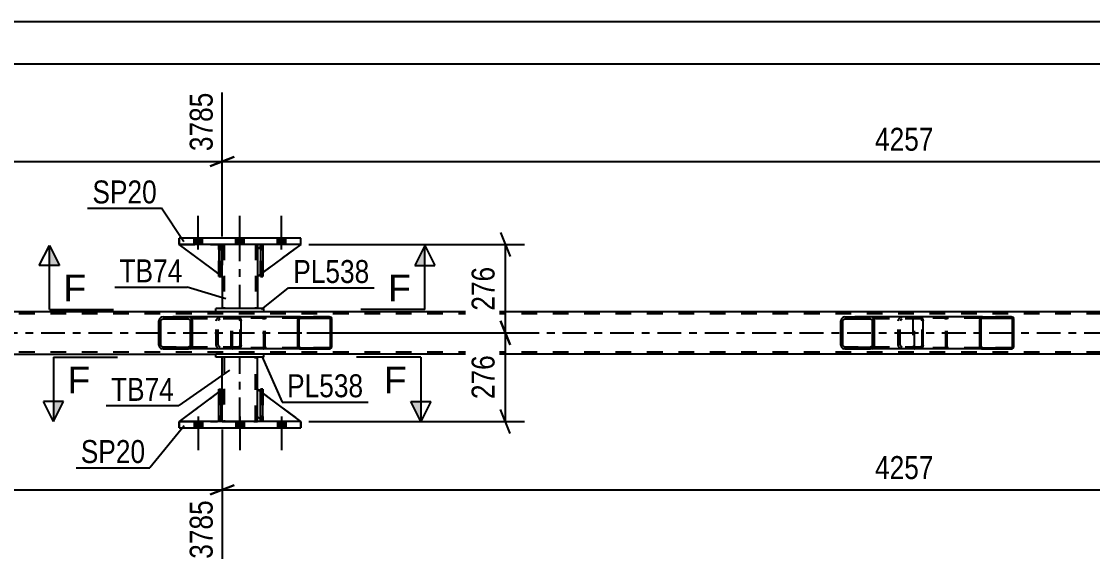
# Model space of a CAD drawing. Header units: millimetres. Extents: x 0 to 841, y 0 to 594.
# Drawn here: x 132.6 to 266.3, y 223.3 to 291 of the extents above; entities that cross this region are included whole.
import ezdxf

# ---------------------------------------------------------------- set-up
doc = ezdxf.new("R2010")
doc.units = ezdxf.units.MM
doc.linetypes.add('DXK_LINE_DOT2', pattern=[3.9198, 1.9599, -1.9599])
doc.linetypes.add('DXK_LINE_DOT3', pattern=[5.9187, 2.979, -0.9799, 0.9799, -0.9799])
doc.styles.add('Arial', font='ARIAL.TTF', dxfattribs={"height": 0.2})
doc.styles.add('Arial Narrow', font='ARIALN.TTF', dxfattribs={"height": 0.2})

# ---------------------------------------------------------------- blocks, each defined once
blk = doc.blocks.new('Part-318884811-5746 - 5555')
at = {"linetype": 'Continuous'}
h = blk.add_hatch(dxfattribs=at)
h.set_pattern_fill('', scale=0.7, style=0, pattern_type=0)
h.set_pattern_definition([(45, (256.452, 253.9117), (-1.57154, 1.57154), [])])
h.paths.add_polyline_path([(256.48, 253.79), (256.45, 253.91), (256.38, 254.02), (256.27, 254.08), (256.14, 254.11), (252.56, 254.11), (252.43, 254.08), (252.32, 254.02), (252.25, 253.91), (252.22, 253.79), (252.22, 250.43), (252.25, 250.31), (252.32, 250.2), (252.43, 250.13), (252.56, 250.11), (256.14, 250.11), (256.27, 250.13), (256.38, 250.2), (256.45, 250.31), (256.48, 250.43)])
h.paths.add_polyline_path([(256.29, 250.37), (256.26, 250.32), (256.2, 250.28), (256.14, 250.27), (252.56, 250.27), (252.5, 250.28), (252.44, 250.32), (252.4, 250.37), (252.39, 250.43), (252.39, 253.79), (252.4, 253.85), (252.44, 253.9), (252.5, 253.94), (252.56, 253.95), (256.14, 253.95), (256.2, 253.94), (256.26, 253.9), (256.29, 253.85), (256.31, 253.79), (256.31, 250.43)])
at = {"color": 7, "linetype": 'DXK_LINE_DOT2'}
for p, q in [((244.08, 254.08), (244.21, 254.11)), ((244.86, 254.11), (244.21, 254.11)), ((247.79, 254.11), (247.92, 254.08)), ((256.14, 254.11), (252.56, 254.11)), ((243.87, 253.79), (243.88, 253.81)), ((243.87, 253.79), (243.87, 250.43)), ((243.88, 253.81), (243.9, 253.91)), ((244.06, 253.85), (244.04, 253.79)), ((244.04, 250.43), (244.04, 253.79)), ((244.09, 253.9), (244.06, 253.85)), ((244.15, 253.94), (244.09, 253.9)), ((244.21, 253.95), (244.15, 253.94)), ((256.14, 253.95), (244.21, 253.95)), ((247.85, 253.94), (247.79, 253.95)), ((247.91, 253.9), (247.85, 253.94)), ((247.95, 253.85), (247.91, 253.9)), ((247.96, 253.79), (247.95, 253.85)), ((247.96, 250.43), (247.96, 253.79)), ((248.1, 253.91), (248.13, 253.79)), ((248.13, 250.43), (248.13, 253.79)), ((243.88, 250.41), (243.87, 250.43)), ((243.9, 250.31), (243.88, 250.41)), ((244.04, 250.43), (244.06, 250.37)), ((244.06, 250.37), (244.09, 250.32)), ((244.21, 250.11), (244.08, 250.13)), ((244.09, 250.32), (244.15, 250.28)), ((244.15, 250.28), (244.21, 250.27)), ((256.14, 250.27), (244.21, 250.27)), ((244.86, 250.11), (244.21, 250.11)), ((247.79, 250.27), (247.85, 250.28)), ((247.92, 250.13), (247.79, 250.11)), ((247.85, 250.28), (247.91, 250.32)), ((247.91, 250.32), (247.95, 250.37)), ((247.95, 250.37), (247.96, 250.43)), ((248.13, 250.43), (248.1, 250.31)), ((256.14, 250.11), (252.56, 250.11))]:
    blk.add_line(p, q, dxfattribs=at)
at = {"color": 2, "linetype": 'Continuous'}
for p, q in [((252.56, 254.11), (244.86, 254.11)), ((252.56, 254.11), (252.43, 254.08)), ((252.56, 254.11), (256.14, 254.11)), ((256.27, 254.08), (256.14, 254.11)), ((252.25, 253.91), (252.22, 253.79)), ((252.22, 250.43), (252.22, 253.79)), ((252.39, 253.79), (252.4, 253.85)), ((252.39, 250.43), (252.39, 253.79)), ((252.4, 253.85), (252.44, 253.9)), ((252.44, 253.9), (252.5, 253.94)), ((252.5, 253.94), (252.56, 253.95)), ((252.56, 253.95), (256.14, 253.95)), ((256.14, 253.95), (256.2, 253.94)), ((256.2, 253.94), (256.26, 253.9)), ((256.26, 253.9), (256.29, 253.85)), ((256.29, 253.85), (256.31, 253.79)), ((256.31, 250.43), (256.31, 253.79)), ((256.48, 253.79), (256.45, 253.91)), ((256.48, 250.43), (256.48, 253.79)), ((252.56, 250.11), (244.86, 250.11)), ((252.22, 250.43), (252.25, 250.31)), ((252.4, 250.37), (252.39, 250.43)), ((252.44, 250.32), (252.4, 250.37)), ((252.43, 250.13), (252.56, 250.11)), ((252.5, 250.28), (252.44, 250.32)), ((252.56, 250.27), (252.5, 250.28)), ((252.56, 250.27), (256.14, 250.27)), ((252.56, 250.11), (256.14, 250.11)), ((256.2, 250.28), (256.14, 250.27)), ((256.14, 250.11), (256.27, 250.13)), ((256.26, 250.32), (256.2, 250.28)), ((256.29, 250.37), (256.26, 250.32)), ((256.31, 250.43), (256.29, 250.37)), ((256.45, 250.31), (256.48, 250.43))]:
    blk.add_line(p, q, dxfattribs=at)
at = {"color": 7, "linetype": 'DXK_LINE_DOT2'}
for centre, start, end in [((244.2, 253.78), 110.7583, 155.6801), ((247.8, 253.78), 24.3199, 69.2417), ((244.2, 250.44), 204.3199, 249.2417), ((247.8, 250.44), 290.7583, 335.6801)]:
    blk.add_arc(centre, 0.331, start, end, dxfattribs=at)
at = {"color": 2, "linetype": 'Continuous'}
for centre, start, end in [((252.55, 253.78), 110.7583, 155.68), ((256.15, 253.78), 24.32, 69.2417), ((252.55, 250.44), 204.32, 249.2417), ((256.15, 250.44), 290.7583, 335.68)]:
    blk.add_arc(centre, 0.331, start, end, dxfattribs=at)
blk = doc.blocks.new('Bolt-318884811-5615 - 5555')
at = {"linetype": 'Continuous'}
for points in [[(155.17, 241.07), (154.13, 241.07), (154.13, 240.27), (155.17, 240.27)], [(155.17, 241.07), (154.13, 241.07), (154.13, 240.27), (155.17, 240.27)], [(155.17, 241.07), (154.13, 241.07), (154.13, 240.27), (155.17, 240.27)], [(160.37, 241.07), (159.33, 241.07), (159.33, 240.27), (160.37, 240.27)], [(160.37, 241.07), (159.33, 241.07), (159.33, 240.27), (160.37, 240.27)], [(165.57, 241.07), (164.53, 241.07), (164.53, 240.27), (165.57, 240.27)], [(165.57, 241.07), (164.53, 241.07), (164.53, 240.27), (165.57, 240.27)], [(165.57, 241.07), (164.53, 241.07), (164.53, 240.27), (165.57, 240.27)]]:
    blk.add_hatch(color=1, dxfattribs=at).paths.add_polyline_path(points)
at = {"color": 1, "linetype": 'Continuous'}
for p, q in [((154.13, 241.07), (154.13, 240.27)), ((154.13, 241.07), (154.13, 240.27)), ((154.13, 241.07), (154.13, 240.27)), ((154.65, 241.67), (154.65, 237.47)), ((154.65, 241.67), (154.65, 237.47)), ((154.65, 241.67), (154.65, 237.47)), ((155.17, 241.07), (155.17, 240.27)), ((155.17, 241.07), (155.17, 240.27)), ((155.17, 241.07), (155.17, 240.27)), ((159.33, 241.07), (159.33, 240.27)), ((159.33, 241.07), (159.33, 240.27)), ((159.85, 241.67), (159.85, 237.47)), ((159.85, 241.67), (159.85, 237.47)), ((160.37, 241.07), (160.37, 240.27)), ((160.37, 241.07), (160.37, 240.27)), ((164.53, 241.07), (164.53, 240.27)), ((164.53, 241.07), (164.53, 240.27)), ((164.53, 241.07), (164.53, 240.27)), ((165.05, 241.67), (165.05, 237.47)), ((165.05, 241.67), (165.05, 237.47)), ((165.05, 241.67), (165.05, 237.47)), ((165.57, 241.07), (165.57, 240.27)), ((165.57, 241.07), (165.57, 240.27)), ((165.57, 241.07), (165.57, 240.27))]:
    blk.add_line(p, q, dxfattribs=at)
blk = doc.blocks.new('Bolt-318884811-5616 - 5555')
at = {"linetype": 'Continuous'}
for points in [[(154.13, 263.15), (155.17, 263.15), (155.17, 263.95), (154.13, 263.95)], [(154.13, 263.15), (155.17, 263.15), (155.17, 263.95), (154.13, 263.95)], [(154.13, 263.15), (155.17, 263.15), (155.17, 263.95), (154.13, 263.95)], [(159.33, 263.15), (160.37, 263.15), (160.37, 263.95), (159.33, 263.95)], [(159.33, 263.15), (160.37, 263.15), (160.37, 263.95), (159.33, 263.95)], [(164.53, 263.15), (165.57, 263.15), (165.57, 263.95), (164.53, 263.95)], [(164.53, 263.15), (165.57, 263.15), (165.57, 263.95), (164.53, 263.95)], [(164.53, 263.15), (165.57, 263.15), (165.57, 263.95), (164.53, 263.95)]]:
    blk.add_hatch(color=1, dxfattribs=at).paths.add_polyline_path(points)
at = {"color": 1, "linetype": 'Continuous'}
for p, q in [((154.65, 262.55), (154.65, 266.75)), ((154.65, 262.55), (154.65, 266.75)), ((154.65, 262.55), (154.65, 266.75)), ((159.85, 262.55), (159.85, 266.75)), ((159.85, 262.55), (159.85, 266.75)), ((165.05, 262.55), (165.05, 266.75)), ((165.05, 262.55), (165.05, 266.75)), ((165.05, 262.55), (165.05, 266.75)), ((154.13, 263.15), (154.13, 263.95)), ((154.13, 263.15), (154.13, 263.95)), ((154.13, 263.15), (154.13, 263.95)), ((155.17, 263.15), (155.17, 263.95)), ((155.17, 263.15), (155.17, 263.95)), ((155.17, 263.15), (155.17, 263.95)), ((159.33, 263.15), (159.33, 263.95)), ((159.33, 263.15), (159.33, 263.95)), ((160.37, 263.15), (160.37, 263.95)), ((160.37, 263.15), (160.37, 263.95)), ((164.53, 263.15), (164.53, 263.95)), ((164.53, 263.15), (164.53, 263.95)), ((164.53, 263.15), (164.53, 263.95)), ((165.57, 263.15), (165.57, 263.95)), ((165.57, 263.15), (165.57, 263.95)), ((165.57, 263.15), (165.57, 263.95))]:
    blk.add_line(p, q, dxfattribs=at)
blk = doc.blocks.new('Part-318884811-5747 - 5555')
at = {"linetype": 'Continuous'}
h = blk.add_hatch(dxfattribs=at)
h.set_pattern_fill('', scale=0.7, style=0, pattern_type=0)
h.set_pattern_definition([(45, (239.0281, 253.8129), (-1.57154, 1.57154), [])])
h.paths.add_polyline_path([(239.07, 253.63), (239.03, 253.81), (238.92, 253.97), (238.76, 254.07), (238.56, 254.11), (235.38, 254.11), (235.19, 254.07), (235.02, 253.97), (234.91, 253.81), (234.88, 253.63), (234.88, 250.59), (234.91, 250.41), (235.02, 250.25), (235.19, 250.15), (235.38, 250.11), (238.56, 250.11), (238.76, 250.15), (238.92, 250.25), (239.03, 250.41), (239.07, 250.59)])
h.paths.add_polyline_path([(238.8, 250.5), (238.74, 250.42), (238.66, 250.37), (238.56, 250.35), (235.38, 250.35), (235.28, 250.37), (235.2, 250.42), (235.15, 250.5), (235.13, 250.59), (235.13, 253.63), (235.15, 253.72), (235.2, 253.8), (235.28, 253.85), (235.38, 253.87), (238.56, 253.87), (238.66, 253.85), (238.74, 253.8), (238.8, 253.72), (238.82, 253.63), (238.82, 250.59)])
at = {"color": 2, "linetype": 'Continuous'}
for p, q in [((235.38, 254.11), (235.19, 254.07)), ((235.38, 254.11), (238.56, 254.11)), ((244.86, 254.11), (238.56, 254.11)), ((238.76, 254.07), (238.56, 254.11)), ((244.86, 254.11), (244.97, 254.07)), ((244.97, 254.07), (245.06, 253.97)), ((234.91, 253.81), (234.88, 253.63)), ((234.88, 250.59), (234.88, 253.63)), ((235.13, 253.63), (235.15, 253.72)), ((235.13, 250.59), (235.13, 253.63)), ((235.15, 253.72), (235.2, 253.8)), ((235.2, 253.8), (235.28, 253.85)), ((235.28, 253.85), (235.38, 253.87)), ((235.38, 253.87), (238.56, 253.87)), ((238.56, 253.87), (238.66, 253.85)), ((238.66, 253.85), (238.74, 253.8)), ((238.74, 253.8), (238.8, 253.72)), ((238.8, 253.72), (238.82, 253.63)), ((238.82, 250.59), (238.82, 253.63)), ((239.07, 253.63), (239.03, 253.81)), ((239.07, 250.59), (239.07, 253.63)), ((245.06, 253.97), (245.11, 253.81)), ((245.11, 253.81), (245.13, 253.63)), ((245.13, 250.59), (245.13, 253.63)), ((234.88, 250.59), (234.91, 250.41)), ((235.15, 250.5), (235.13, 250.59)), ((235.2, 250.42), (235.15, 250.5)), ((235.19, 250.15), (235.38, 250.11)), ((235.28, 250.37), (235.2, 250.42)), ((235.38, 250.35), (235.28, 250.37)), ((235.38, 250.35), (238.56, 250.35)), ((235.38, 250.11), (238.56, 250.11)), ((238.66, 250.37), (238.56, 250.35)), ((238.56, 250.11), (238.76, 250.15)), ((244.86, 250.11), (238.56, 250.11)), ((238.74, 250.42), (238.66, 250.37)), ((238.8, 250.5), (238.74, 250.42)), ((238.82, 250.59), (238.8, 250.5)), ((239.03, 250.41), (239.07, 250.59)), ((244.97, 250.15), (244.86, 250.11)), ((245.06, 250.25), (244.97, 250.15)), ((245.11, 250.41), (245.06, 250.25)), ((245.13, 250.59), (245.11, 250.41))]:
    blk.add_line(p, q, dxfattribs=at)
at = {"color": 7, "linetype": 'DXK_LINE_DOT2'}
for p, q in [((238.56, 254.11), (235.38, 254.11)), ((242.34, 254.07), (242.53, 254.11)), ((243.87, 253.87), (243.87, 254.11)), ((244.86, 253.87), (235.38, 253.87)), ((242.03, 253.63), (242.06, 253.81)), ((242.03, 250.59), (242.03, 253.63)), ((242.3, 253.72), (242.28, 253.63)), ((242.28, 250.59), (242.28, 253.63)), ((242.35, 253.8), (242.3, 253.72)), ((242.35, 253.8), (242.37, 253.81)), ((242.37, 253.81), (242.43, 253.85)), ((242.43, 253.85), (242.53, 253.87)), ((244.92, 253.85), (244.86, 253.87)), ((244.96, 253.8), (244.92, 253.85)), ((244.99, 253.72), (244.96, 253.8)), ((245, 253.63), (244.99, 253.72)), ((245, 250.59), (245, 253.63)), ((244.86, 250.35), (235.38, 250.35)), ((238.56, 250.11), (235.38, 250.11)), ((242.06, 250.41), (242.03, 250.59)), ((242.28, 250.59), (242.3, 250.5)), ((242.3, 250.5), (242.35, 250.42)), ((242.53, 250.11), (242.34, 250.15)), ((242.35, 250.42), (242.43, 250.37)), ((242.43, 250.37), (242.53, 250.35)), ((243.87, 250.11), (243.87, 250.35)), ((244.86, 250.35), (244.92, 250.37)), ((244.92, 250.37), (244.96, 250.42)), ((244.96, 250.42), (244.99, 250.5)), ((244.99, 250.5), (245, 250.59))]:
    blk.add_line(p, q, dxfattribs=at)
at = {"color": 2, "linetype": 'Continuous'}
for centre, start, end in [((235.36, 253.61), 111.1941, 156.1506), ((238.58, 253.61), 23.8494, 68.8059), ((235.36, 250.6), 203.8494, 248.8059), ((238.58, 250.6), 291.1941, 336.1506)]:
    blk.add_arc(centre, 0.492, start, end, dxfattribs=at)
at = {"color": 7, "linetype": 'DXK_LINE_DOT2'}
for centre, start, end in [((242.51, 253.61), 111.1941, 156.1506), ((242.51, 250.6), 203.8494, 248.8059)]:
    blk.add_arc(centre, 0.492, start, end, dxfattribs=at)
blk = doc.blocks.new('Part-318884811-5741 - 5555')
at = {"color": 2, "linetype": 'Continuous'}
for p, q in [((162.73, 263.15), (162.41, 263.15)), ((162.41, 263.15), (162.41, 259.15)), ((162.73, 263.15), (162.73, 263.15)), ((162.73, 263.15), (162.73, 259.15)), ((162.73, 259.15), (162.41, 259.15))]:
    blk.add_line(p, q, dxfattribs=at)
at = {"color": 7, "linetype": 'DXK_LINE_DOT2'}
for p, q in [((162.41, 262.55), (162.41, 263.15)), ((162.73, 262.55), (162.41, 262.55)), ((162.41, 262.55), (162.41, 259.15)), ((162.73, 262.55), (162.73, 263.15)), ((162.73, 263.15), (162.73, 263.15)), ((162.73, 259.15), (162.73, 262.55))]:
    blk.add_line(p, q, dxfattribs=at)
blk = doc.blocks.new('Part-318884811-5742 - 5555')
at = {"color": 7, "linetype": 'DXK_LINE_DOT2'}
for p, q in [((157.65, 259.15), (152.25, 263.15)), ((152.25, 263.15), (157.05, 263.15)), ((157.05, 263.15), (157.65, 262.55)), ((157.65, 262.55), (157.05, 263.15)), ((157.65, 262.55), (157.65, 259.15)), ((157.65, 262.55), (157.65, 262.55)), ((157.65, 262.55), (157.65, 259.15))]:
    blk.add_line(p, q, dxfattribs=at)
blk = doc.blocks.new('Part-318884811-5743 - 5555')
at = {"color": 2, "linetype": 'Continuous'}
for p, q in [((157.21, 259.48), (152.25, 263.15)), ((157.21, 263), (157.05, 263.15)), ((157.65, 262.55), (157.53, 262.68)), ((157.65, 262.55), (157.65, 262.55)), ((157.65, 259.15), (157.65, 262.55)), ((157.53, 259.24), (157.65, 259.15)), ((157.65, 259.15), (157.65, 259.15))]:
    blk.add_line(p, q, dxfattribs=at)
at = {"color": 7, "linetype": 'DXK_LINE_DOT2'}
for p, q in [((157.05, 263.15), (152.25, 263.15)), ((157.05, 263.15), (157.65, 262.55)), ((157.53, 262.68), (157.21, 263)), ((157.65, 262.55), (157.65, 259.15)), ((157.53, 259.24), (157.21, 259.48))]:
    blk.add_line(p, q, dxfattribs=at)
blk = doc.blocks.new('Part-318884811-5744 - 5555')
at = {"color": 7, "linetype": 'DXK_LINE_DOT2'}
for p, q in [((162.65, 263.15), (162.05, 262.55)), ((162.05, 259.15), (167.45, 263.15)), ((162.05, 262.55), (162.05, 259.15)), ((167.45, 263.15), (162.65, 263.15))]:
    blk.add_line(p, q, dxfattribs=at)
blk = doc.blocks.new('Part-318884811-5748 - 5555')
at = {"linetype": 'Continuous'}
h = blk.add_hatch(dxfattribs=at)
h.set_pattern_fill('', scale=0.7, style=0, pattern_type=0)
h.set_pattern_definition([(45, (171.3177, 253.9117), (-1.57154, 1.57154), [])])
h.paths.add_polyline_path([(171.34, 253.79), (171.32, 253.91), (171.24, 254.02), (171.13, 254.08), (171, 254.11), (167.43, 254.11), (167.3, 254.08), (167.19, 254.02), (167.11, 253.91), (167.09, 253.79), (167.09, 250.43), (167.11, 250.31), (167.19, 250.2), (167.3, 250.13), (167.43, 250.11), (171, 250.11), (171.13, 250.13), (171.24, 250.2), (171.32, 250.31), (171.34, 250.43)])
h.paths.add_polyline_path([(171.16, 250.37), (171.12, 250.32), (171.07, 250.28), (171, 250.27), (167.43, 250.27), (167.36, 250.28), (167.31, 250.32), (167.27, 250.37), (167.26, 250.43), (167.26, 253.79), (167.27, 253.85), (167.31, 253.9), (167.36, 253.94), (167.43, 253.95), (171, 253.95), (171.07, 253.94), (171.12, 253.9), (171.16, 253.85), (171.17, 253.79), (171.17, 250.43)])
at = {"color": 7, "linetype": 'DXK_LINE_DOT2'}
for p, q in [((158.95, 254.08), (159.08, 254.11)), ((159.73, 254.11), (159.08, 254.11)), ((162.65, 254.11), (162.78, 254.08)), ((171, 254.11), (167.43, 254.11)), ((158.74, 253.79), (158.76, 253.91)), ((158.74, 250.43), (158.74, 253.79)), ((158.92, 253.85), (158.91, 253.79)), ((158.91, 250.43), (158.91, 253.79)), ((158.96, 253.9), (158.92, 253.85)), ((159.01, 253.94), (158.96, 253.9)), ((159.08, 253.95), (159.01, 253.94)), ((171, 253.95), (159.08, 253.95)), ((162.72, 253.94), (162.65, 253.95)), ((162.77, 253.9), (162.72, 253.94)), ((162.81, 253.85), (162.77, 253.9)), ((162.82, 253.79), (162.81, 253.85)), ((162.82, 250.43), (162.82, 253.79)), ((162.97, 253.91), (162.99, 253.79)), ((162.99, 250.43), (162.99, 253.79)), ((158.76, 250.31), (158.74, 250.43)), ((158.91, 250.43), (158.92, 250.37)), ((158.92, 250.37), (158.96, 250.32)), ((159.08, 250.11), (158.95, 250.13)), ((158.96, 250.32), (159.01, 250.28)), ((159.01, 250.28), (159.08, 250.27)), ((171, 250.27), (159.08, 250.27)), ((159.73, 250.11), (159.08, 250.11)), ((162.65, 250.27), (162.72, 250.28)), ((162.78, 250.13), (162.65, 250.11)), ((162.72, 250.28), (162.77, 250.32)), ((162.77, 250.32), (162.81, 250.37)), ((162.81, 250.37), (162.82, 250.43)), ((162.99, 250.43), (162.97, 250.31)), ((171, 250.11), (167.43, 250.11))]:
    blk.add_line(p, q, dxfattribs=at)
at = {"color": 2, "linetype": 'Continuous'}
for p, q in [((167.43, 254.11), (159.73, 254.11)), ((167.43, 254.11), (167.3, 254.08)), ((167.43, 254.11), (171, 254.11)), ((171.13, 254.08), (171, 254.11)), ((167.11, 253.91), (167.09, 253.79)), ((167.09, 250.43), (167.09, 253.79)), ((167.26, 253.79), (167.27, 253.85)), ((167.26, 250.43), (167.26, 253.79)), ((167.27, 253.85), (167.31, 253.9)), ((167.31, 253.9), (167.36, 253.94)), ((167.36, 253.94), (167.43, 253.95)), ((167.43, 253.95), (171, 253.95)), ((171, 253.95), (171.07, 253.94)), ((171.07, 253.94), (171.12, 253.9)), ((171.12, 253.9), (171.16, 253.85)), ((171.16, 253.85), (171.17, 253.79)), ((171.17, 250.43), (171.17, 253.79)), ((171.34, 253.79), (171.32, 253.91)), ((171.34, 250.43), (171.34, 253.79)), ((167.43, 250.11), (159.73, 250.11)), ((167.09, 250.43), (167.11, 250.31)), ((167.27, 250.37), (167.26, 250.43)), ((167.31, 250.32), (167.27, 250.37)), ((167.3, 250.13), (167.43, 250.11)), ((167.36, 250.28), (167.31, 250.32)), ((167.43, 250.27), (167.36, 250.28)), ((167.43, 250.27), (171, 250.27)), ((167.43, 250.11), (171, 250.11)), ((171.07, 250.28), (171, 250.27)), ((171, 250.11), (171.13, 250.13)), ((171.12, 250.32), (171.07, 250.28)), ((171.16, 250.37), (171.12, 250.32)), ((171.17, 250.43), (171.16, 250.37)), ((171.32, 250.31), (171.34, 250.43))]:
    blk.add_line(p, q, dxfattribs=at)
at = {"color": 7, "linetype": 'DXK_LINE_DOT2'}
for centre, start, end in [((162.67, 253.78), 24.3199, 69.2417), ((159.07, 250.44), 204.3199, 249.2417), ((162.67, 250.44), 290.7583, 335.6801)]:
    blk.add_arc(centre, 0.331, start, end, dxfattribs=at)
at = {"color": 2, "linetype": 'Continuous'}
for centre, start, end in [((167.41, 253.78), 110.7583, 155.68), ((171.02, 253.78), 24.32, 69.2417), ((167.41, 250.44), 204.32, 249.2417), ((171.02, 250.44), 290.7583, 335.68)]:
    blk.add_arc(centre, 0.331, start, end, dxfattribs=at)
blk = doc.blocks.new('Part-318884811-5684 - 5555')
at = {"color": 2, "linetype": 'Continuous'}
for p, q in [((156.85, 254.75), (64, 254.75)), ((327.12, 254.75), (162.85, 254.75)), ((64, 249.47), (156.85, 249.47)), ((327.12, 249.47), (162.85, 249.47))]:
    blk.add_line(p, q, dxfattribs=at)
at = {"color": 7, "linetype": 'DXK_LINE_DOT2'}
for p, q in [((726.12, 254.51), (64, 254.51)), ((162.85, 254.75), (156.85, 254.75)), ((726.12, 249.71), (64, 249.71)), ((162.85, 249.47), (156.85, 249.47))]:
    blk.add_line(p, q, dxfattribs=at)
at = {"color": 7, "linetype": 'DXK_LINE_DOT3'}
blk.add_line((64, 252.11), (726.12, 252.11), dxfattribs=at)
blk = doc.blocks.new('Part-318884811-5750 - 5555')
at = {"linetype": 'Continuous'}
h = blk.add_hatch(dxfattribs=at)
h.set_pattern_fill('', scale=0.7, style=0, pattern_type=0)
h.set_pattern_definition([(45, (153.894, 253.8129), (-1.57154, 1.57154), [])])
h.paths.add_polyline_path([(153.93, 253.63), (153.89, 253.81), (153.78, 253.97), (153.62, 254.07), (153.43, 254.11), (150.25, 254.11), (150.05, 254.07), (149.89, 253.97), (149.78, 253.81), (149.74, 253.63), (149.74, 250.59), (149.78, 250.41), (149.89, 250.25), (150.05, 250.15), (150.25, 250.11), (153.43, 250.11), (153.62, 250.15), (153.78, 250.25), (153.89, 250.41), (153.93, 250.59)])
h.paths.add_polyline_path([(153.66, 250.5), (153.61, 250.42), (153.53, 250.37), (153.43, 250.35), (150.25, 250.35), (150.15, 250.37), (150.07, 250.42), (150.01, 250.5), (149.99, 250.59), (149.99, 253.63), (150.01, 253.72), (150.07, 253.8), (150.15, 253.85), (150.25, 253.87), (153.43, 253.87), (153.53, 253.85), (153.61, 253.8), (153.66, 253.72), (153.68, 253.63), (153.68, 250.59)])
at = {"color": 2, "linetype": 'Continuous'}
for p, q in [((150.25, 254.11), (150.05, 254.07)), ((150.25, 254.11), (153.43, 254.11)), ((159.73, 254.11), (153.43, 254.11)), ((153.62, 254.07), (153.43, 254.11)), ((159.73, 254.11), (159.83, 254.07)), ((159.83, 254.07), (159.92, 253.97)), ((149.78, 253.81), (149.74, 253.63)), ((149.74, 250.59), (149.74, 253.63)), ((149.99, 253.63), (150.01, 253.72)), ((149.99, 250.59), (149.99, 253.63)), ((150.01, 253.72), (150.07, 253.8)), ((150.07, 253.8), (150.15, 253.85)), ((150.15, 253.85), (150.25, 253.87)), ((150.25, 253.87), (153.43, 253.87)), ((153.43, 253.87), (153.53, 253.85)), ((153.53, 253.85), (153.61, 253.8)), ((153.61, 253.8), (153.66, 253.72)), ((153.66, 253.72), (153.68, 253.63)), ((153.68, 250.59), (153.68, 253.63)), ((153.93, 253.63), (153.89, 253.81)), ((153.93, 250.59), (153.93, 253.63)), ((159.92, 253.97), (159.98, 253.81)), ((159.98, 253.81), (160, 253.63)), ((160, 250.59), (160, 253.63)), ((149.74, 250.59), (149.78, 250.41)), ((150.01, 250.5), (149.99, 250.59)), ((150.07, 250.42), (150.01, 250.5)), ((150.05, 250.15), (150.25, 250.11)), ((150.15, 250.37), (150.07, 250.42)), ((150.25, 250.35), (150.15, 250.37)), ((150.25, 250.35), (153.43, 250.35)), ((150.25, 250.11), (153.43, 250.11)), ((153.53, 250.37), (153.43, 250.35)), ((153.43, 250.11), (153.62, 250.15)), ((159.73, 250.11), (153.43, 250.11)), ((153.61, 250.42), (153.53, 250.37)), ((153.66, 250.5), (153.61, 250.42)), ((153.68, 250.59), (153.66, 250.5)), ((153.89, 250.41), (153.93, 250.59)), ((159.83, 250.15), (159.73, 250.11)), ((159.92, 250.25), (159.83, 250.15)), ((159.98, 250.41), (159.92, 250.25)), ((160, 250.59), (159.98, 250.41))]:
    blk.add_line(p, q, dxfattribs=at)
at = {"color": 7, "linetype": 'DXK_LINE_DOT2'}
for p, q in [((153.43, 254.11), (150.25, 254.11)), ((157.2, 254.07), (157.4, 254.11)), ((158.74, 253.87), (158.74, 254.11)), ((159.73, 253.87), (150.25, 253.87)), ((156.89, 253.63), (156.93, 253.81)), ((156.89, 250.59), (156.89, 253.63)), ((157.16, 253.72), (157.14, 253.63)), ((157.14, 250.59), (157.14, 253.63)), ((157.22, 253.8), (157.16, 253.72)), ((157.3, 253.85), (157.22, 253.8)), ((157.4, 253.87), (157.3, 253.85)), ((159.78, 253.85), (159.73, 253.87)), ((159.83, 253.8), (159.78, 253.85)), ((159.85, 253.72), (159.83, 253.8)), ((159.87, 253.63), (159.85, 253.72)), ((159.87, 250.59), (159.87, 253.63)), ((159.73, 250.35), (150.25, 250.35)), ((153.43, 250.11), (150.25, 250.11)), ((156.93, 250.41), (156.89, 250.59)), ((157.14, 250.59), (157.16, 250.5)), ((157.16, 250.5), (157.22, 250.42)), ((157.4, 250.11), (157.2, 250.15)), ((157.22, 250.42), (157.24, 250.41)), ((157.24, 250.41), (157.3, 250.37)), ((157.3, 250.37), (157.4, 250.35)), ((158.74, 250.11), (158.74, 250.35)), ((159.73, 250.35), (159.78, 250.37)), ((159.78, 250.37), (159.83, 250.42)), ((159.83, 250.42), (159.85, 250.5)), ((159.85, 250.5), (159.87, 250.59))]:
    blk.add_line(p, q, dxfattribs=at)
at = {"color": 2, "linetype": 'Continuous'}
for centre, start, end in [((150.23, 253.61), 111.1941, 156.1506), ((153.44, 253.61), 23.8494, 68.8059), ((150.23, 250.6), 203.8494, 248.8059), ((153.44, 250.6), 291.1941, 336.1506)]:
    blk.add_arc(centre, 0.492, start, end, dxfattribs=at)
at = {"color": 7, "linetype": 'DXK_LINE_DOT2'}
for centre, start, end in [((157.38, 253.61), 111.1941, 156.1506), ((157.38, 250.6), 203.8494, 248.8059)]:
    blk.add_arc(centre, 0.492, start, end, dxfattribs=at)
blk = doc.blocks.new('Part-318884811-5739 - 5555')
at = {"color": 7, "linetype": 'DXK_LINE_DOT2'}
for p, q in [((162.41, 262.55), (162.41, 263.15)), ((162.41, 263.15), (162.41, 263.15)), ((162.41, 263.15), (162.41, 259.15)), ((162.73, 263.15), (162.41, 263.15)), ((162.41, 259.15), (162.41, 262.55)), ((162.41, 262.55), (162.73, 262.55)), ((162.73, 262.55), (162.73, 263.15)), ((162.73, 259.15), (162.73, 263.15)), ((162.73, 262.55), (162.73, 259.15)), ((162.41, 259.15), (162.73, 259.15))]:
    blk.add_line(p, q, dxfattribs=at)
blk = doc.blocks.new('Part-318884811-5740 - 5555')
at = {"color": 2, "linetype": 'Continuous'}
for p, q in [((157.53, 263.15), (157.21, 263.15)), ((157.21, 263.15), (157.21, 259.15)), ((157.53, 263.15), (157.53, 263.15)), ((157.53, 263.15), (157.53, 259.15)), ((157.53, 259.15), (157.21, 259.15))]:
    blk.add_line(p, q, dxfattribs=at)
at = {"color": 7, "linetype": 'DXK_LINE_DOT2'}
for p, q in [((157.21, 262.55), (157.21, 263.15)), ((157.53, 262.55), (157.21, 262.55)), ((157.21, 262.55), (157.21, 259.15)), ((157.53, 262.55), (157.53, 263.15)), ((157.53, 263.15), (157.53, 263.15)), ((157.53, 259.15), (157.53, 262.55))]:
    blk.add_line(p, q, dxfattribs=at)
blk = doc.blocks.new('Part-318884811-5786 - 5555')
at = {"color": 2, "linetype": 'Continuous'}
for p, q in [((162.41, 262.9), (162.05, 262.55)), ((162.05, 262.55), (162.05, 259.15)), ((167.45, 263.15), (162.73, 259.65)), ((162.41, 259.41), (162.05, 259.15))]:
    blk.add_line(p, q, dxfattribs=at)
at = {"color": 7, "linetype": 'DXK_LINE_DOT2'}
for p, q in [((162.65, 263.15), (162.41, 262.9)), ((167.45, 263.15), (162.65, 263.15)), ((162.73, 259.65), (162.41, 259.41))]:
    blk.add_line(p, q, dxfattribs=at)
blk = doc.blocks.new('Part-318884811-5787 - 5555')
at = {"color": 7, "linetype": 'DXK_LINE_DOT2'}
for p, q in [((157.21, 245.07), (157.53, 245.07)), ((157.21, 241.67), (157.21, 245.07)), ((157.21, 245.07), (157.21, 241.07)), ((157.53, 245.07), (157.53, 241.67)), ((157.53, 241.07), (157.53, 244.98)), ((157.53, 241.67), (157.21, 241.67)), ((157.21, 241.07), (157.21, 241.67)), ((157.53, 241.07), (157.21, 241.07)), ((157.53, 241.67), (157.53, 241.07)), ((157.53, 241.07), (157.53, 241.07))]:
    blk.add_line(p, q, dxfattribs=at)
blk = doc.blocks.new('Part-318884811-5788 - 5555')
at = {"color": 7, "linetype": 'DXK_LINE_DOT2'}
for p, q in [((162.73, 245.07), (162.41, 245.07)), ((162.41, 241.67), (162.41, 245.07)), ((162.41, 245.07), (162.41, 241.07)), ((162.73, 245.07), (162.73, 241.67)), ((162.73, 241.07), (162.73, 245.07)), ((162.73, 241.67), (162.41, 241.67)), ((162.41, 241.07), (162.41, 241.67)), ((162.73, 241.07), (162.41, 241.07)), ((162.73, 241.67), (162.73, 241.07)), ((162.73, 241.07), (162.73, 241.07))]:
    blk.add_line(p, q, dxfattribs=at)
blk = doc.blocks.new('Part-318884811-5789 - 5555')
at = {"color": 2, "linetype": 'Continuous'}
for p, q in [((157.21, 241.07), (157.21, 245.07)), ((157.21, 245.07), (157.53, 245.07)), ((157.53, 241.07), (157.53, 245.07)), ((157.21, 241.07), (157.21, 241.07)), ((157.53, 241.07), (157.21, 241.07))]:
    blk.add_line(p, q, dxfattribs=at)
at = {"color": 7, "linetype": 'DXK_LINE_DOT2'}
for p, q in [((157.21, 245.07), (157.21, 241.67)), ((157.53, 241.67), (157.53, 245.07)), ((157.21, 241.67), (157.21, 241.07)), ((157.21, 241.67), (157.53, 241.67)), ((157.53, 241.07), (157.53, 241.67)), ((157.53, 241.07), (157.53, 241.07))]:
    blk.add_line(p, q, dxfattribs=at)
blk = doc.blocks.new('Part-318884811-5790 - 5555')
at = {"color": 2, "linetype": 'Continuous'}
for p, q in [((162.41, 241.07), (162.41, 245.07)), ((162.41, 245.07), (162.73, 245.07)), ((162.73, 241.07), (162.73, 245.07)), ((162.41, 241.07), (162.41, 241.07)), ((162.73, 241.07), (162.41, 241.07))]:
    blk.add_line(p, q, dxfattribs=at)
at = {"color": 7, "linetype": 'DXK_LINE_DOT2'}
for p, q in [((162.41, 245.07), (162.41, 241.67)), ((162.73, 241.67), (162.73, 245.07)), ((162.41, 241.67), (162.41, 241.07)), ((162.41, 241.67), (162.73, 241.67)), ((162.73, 241.07), (162.73, 241.67)), ((162.73, 241.07), (162.73, 241.07))]:
    blk.add_line(p, q, dxfattribs=at)
blk = doc.blocks.new('Part-318884811-5791 - 5555')
at = {"color": 7, "linetype": 'DXK_LINE_DOT2'}
for p, q in [((157.65, 245.07), (152.25, 241.07)), ((157.65, 241.67), (157.65, 245.07)), ((157.65, 245.07), (157.65, 241.67)), ((152.25, 241.07), (157.05, 241.07)), ((157.05, 241.07), (157.65, 241.67)), ((157.65, 241.67), (157.05, 241.07)), ((157.65, 241.67), (157.65, 241.67))]:
    blk.add_line(p, q, dxfattribs=at)
blk = doc.blocks.new('Part-318884811-5798 - 5555')
at = {"color": 2, "linetype": 'Continuous'}
for p, q in [((157.21, 244.74), (152.25, 241.07)), ((157.65, 245.07), (157.53, 244.98)), ((157.65, 241.67), (157.65, 245.07)), ((157.21, 241.22), (157.05, 241.07)), ((157.65, 241.67), (157.53, 241.54)), ((157.65, 241.67), (157.65, 241.67))]:
    blk.add_line(p, q, dxfattribs=at)
at = {"color": 7, "linetype": 'DXK_LINE_DOT2'}
for p, q in [((157.53, 244.98), (157.21, 244.74)), ((157.65, 241.67), (157.65, 245.07)), ((152.25, 241.07), (157.05, 241.07)), ((157.65, 241.67), (157.05, 241.07)), ((157.53, 241.54), (157.21, 241.22))]:
    blk.add_line(p, q, dxfattribs=at)
blk = doc.blocks.new('Part-318884811-5799 - 5555')
at = {"color": 7, "linetype": 'DXK_LINE_DOT2'}
for p, q in [((162.05, 241.67), (162.05, 245.07)), ((162.05, 245.07), (167.45, 241.07)), ((162.65, 241.07), (162.05, 241.67)), ((167.45, 241.07), (162.65, 241.07))]:
    blk.add_line(p, q, dxfattribs=at)
blk = doc.blocks.new('Part-318884811-5800 - 5555')
at = {"color": 2, "linetype": 'Continuous'}
for p, q in [((162.05, 241.67), (162.05, 245.07)), ((162.41, 244.81), (162.05, 245.07)), ((167.45, 241.07), (162.73, 244.57)), ((162.41, 241.32), (162.05, 241.67))]:
    blk.add_line(p, q, dxfattribs=at)
at = {"color": 7, "linetype": 'DXK_LINE_DOT2'}
for p, q in [((162.73, 244.57), (162.41, 244.81)), ((162.65, 241.07), (162.41, 241.32)), ((167.45, 241.07), (162.65, 241.07)), ((167.45, 241.07), (167.45, 241.07)), ((167.45, 241.07), (167.45, 241.07))]:
    blk.add_line(p, q, dxfattribs=at)
blk = doc.blocks.new('Part-318884811-5805 - 5555')
at = {"color": 2, "linetype": 'Continuous'}
for p, q in [((152.25, 240.27), (152.25, 241.07)), ((167.45, 241.07), (152.25, 241.07)), ((167.45, 240.27), (167.45, 241.07)), ((152.25, 240.27), (167.45, 240.27))]:
    blk.add_line(p, q, dxfattribs=at)
at = {"color": 7, "linetype": 'DXK_LINE_DOT2'}
for p, q in [((152.25, 241.07), (152.25, 240.27)), ((167.45, 241.07), (167.45, 240.27))]:
    blk.add_line(p, q, dxfattribs=at)
blk = doc.blocks.new('Part-318884811-5810 - 5555')
at = {"color": 2, "linetype": 'Continuous'}
for p, q in [((167.45, 263.95), (152.25, 263.95)), ((152.25, 263.15), (152.25, 263.95)), ((167.45, 263.15), (167.45, 263.95)), ((167.45, 263.15), (152.25, 263.15))]:
    blk.add_line(p, q, dxfattribs=at)
at = {"color": 7, "linetype": 'DXK_LINE_DOT2'}
for p, q in [((152.25, 263.95), (152.25, 263.15)), ((167.45, 263.15), (167.45, 263.95))]:
    blk.add_line(p, q, dxfattribs=at)
blk = doc.blocks.new('Part-318884811-5826 - 5555')
at = {"color": 2, "linetype": 'Continuous'}
for p, q in [((157.65, 245.07), (157.65, 249.07)), ((162.05, 245.07), (162.05, 249.07)), ((157.65, 241.07), (157.65, 241.67)), ((162.05, 241.07), (162.05, 241.67))]:
    blk.add_line(p, q, dxfattribs=at)
at = {"color": 7, "linetype": 'DXK_LINE_DOT2'}
for p, q in [((162.05, 249.07), (157.65, 249.07)), ((157.89, 249.07), (157.89, 241.07)), ((161.81, 241.07), (161.81, 249.07)), ((157.65, 241.67), (157.65, 245.07)), ((162.05, 241.67), (162.05, 245.07)), ((157.65, 241.07), (162.05, 241.07))]:
    blk.add_line(p, q, dxfattribs=at)
at = {"color": 7, "linetype": 'DXK_LINE_DOT3'}
blk.add_line((159.85, 241.07), (159.85, 249.07), dxfattribs=at)
blk = doc.blocks.new('Part-318884811-5831 - 5555')
at = {"color": 2, "linetype": 'Continuous'}
for p, q in [((162.85, 249.47), (156.85, 249.47)), ((156.85, 249.07), (156.85, 249.47)), ((162.85, 249.07), (156.85, 249.07)), ((162.85, 249.07), (162.85, 249.47))]:
    blk.add_line(p, q, dxfattribs=at)
blk = doc.blocks.new('Part-318884811-5836 - 5555')
at = {"color": 2, "linetype": 'Continuous'}
for p, q in [((162.85, 255.15), (156.85, 255.15)), ((156.85, 254.75), (156.85, 255.15)), ((162.85, 254.75), (156.85, 254.75)), ((162.85, 254.75), (162.85, 255.15))]:
    blk.add_line(p, q, dxfattribs=at)
blk = doc.blocks.new('Part-318884811-5841 - 5555')
at = {"color": 2, "linetype": 'Continuous'}
for p, q in [((157.65, 263.15), (157.65, 262.55)), ((162.05, 263.15), (162.05, 262.55)), ((157.65, 259.15), (157.65, 255.15)), ((162.05, 259.15), (162.05, 255.15))]:
    blk.add_line(p, q, dxfattribs=at)
at = {"color": 7, "linetype": 'DXK_LINE_DOT2'}
for p, q in [((162.05, 263.15), (157.65, 263.15)), ((157.65, 262.55), (157.65, 259.15)), ((157.89, 263.15), (157.89, 255.15)), ((161.81, 263.15), (161.81, 255.15)), ((162.05, 262.55), (162.05, 259.15)), ((162.05, 255.15), (157.65, 255.15))]:
    blk.add_line(p, q, dxfattribs=at)
at = {"color": 7, "linetype": 'DXK_LINE_DOT3'}
blk.add_line((159.85, 255.15), (159.85, 263.15), dxfattribs=at)
blk = doc.blocks.new('Part-318884811-5844 - 5555')
at = {"color": 7, "linetype": 'DXK_LINE_DOT2'}
for p, q in [((157.21, 262.55), (157.21, 263.15)), ((157.21, 263.15), (157.21, 263.15)), ((157.21, 263.15), (157.21, 259.15)), ((157.53, 263.15), (157.21, 263.15)), ((157.21, 259.15), (157.21, 262.55)), ((157.21, 262.55), (157.53, 262.55)), ((157.53, 262.55), (157.53, 263.15)), ((157.53, 259.15), (157.53, 263.15)), ((157.53, 262.55), (157.53, 259.15)), ((157.21, 259.15), (157.53, 259.15))]:
    blk.add_line(p, q, dxfattribs=at)
blk = doc.blocks.new('StraightDimension-318884811-6002 - 5555')
at = {"color": 7, "linetype": 'Continuous'}
for p, q in [((157.65, 240.07), (157.65, 223.91)), ((159.15, 233.12), (156.15, 231.92)), ((157.65, 232.52), (327.92, 232.52))]:
    blk.add_line(p, q, dxfattribs=at)
at = {"color": 0}
blk.add_wipeout([(247.04, 233.27), (247.04, 237.47), (238.53, 237.47), (238.53, 233.27)], dxfattribs=at)
at = {"color": 3, "style": 'Arial Narrow'}
blk.add_text('4257', height=2.863, dxfattribs=at).set_placement((239.13, 233.87))
blk = doc.blocks.new('StraightDimension-318884811-5881 - 5555')
at = {"color": 7, "linetype": 'Continuous'}
for p, q in [((192.39, 253.61), (193.59, 250.61)), ((168.2, 252.11), (195.39, 252.11)), ((192.99, 241.07), (192.99, 252.11)), ((193.59, 239.57), (192.39, 242.57)), ((168.45, 241.07), (195.39, 241.07))]:
    blk.add_line(p, q, dxfattribs=at)
at = {"color": 0}
blk.add_wipeout([(192.24, 249.93), (188.04, 249.93), (188.04, 243.25), (192.24, 243.25)], dxfattribs=at)
at = {"color": 3, "style": 'Arial Narrow'}
blk.add_text('276', height=2.863, rotation=90.0002, dxfattribs=at).set_placement((191.64, 243.85))
blk = doc.blocks.new('StraightDimension-318884811-5909 - 5555')
at = {"color": 7, "linetype": 'Continuous'}
for p, q in [((192.39, 264.65), (193.59, 261.65)), ((168.45, 263.15), (195.39, 263.15)), ((192.99, 252.11), (192.99, 263.15)), ((193.59, 250.61), (192.39, 253.61)), ((168.2, 252.11), (195.39, 252.11))]:
    blk.add_line(p, q, dxfattribs=at)
at = {"color": 0}
blk.add_wipeout([(192.24, 260.97), (188.04, 260.97), (188.04, 254.29), (192.24, 254.29)], dxfattribs=at)
at = {"color": 3, "style": 'Arial Narrow'}
blk.add_text('276', height=2.863, rotation=90.0002, dxfattribs=at).set_placement((191.64, 254.89))
blk = doc.blocks.new('StraightDimension-318884811-5965 - 5555')
at = {"color": 7, "linetype": 'Continuous'}
blk.add_line((53.78, 285.71), (736.34, 285.71), dxfattribs=at)
blk = doc.blocks.new('StraightDimension-318884811-5986 - 5555')
at = {"color": 7, "linetype": 'Continuous'}
for p, q in [((53.78, 248.47), (53.78, 229.39)), ((157.65, 240.07), (157.65, 223.91)), ((55.28, 233.12), (52.28, 231.92)), ((156.15, 231.92), (159.15, 233.12)), ((53.78, 232.52), (157.65, 232.52))]:
    blk.add_line(p, q, dxfattribs=at)
at = {"color": 0}
blk.add_wipeout([(109.98, 233.27), (109.98, 237.47), (101.46, 237.47), (101.46, 233.27)], dxfattribs=at)
at = {"color": 3, "style": 'Arial Narrow'}
blk.add_text('3785', height=2.863, dxfattribs=at).set_placement((102.06, 233.87))
at = {"color": 0, "linetype": 'Continuous'}
for points in [[(53.18, 231.82), (48.98, 231.82), (48.98, 228.79), (53.18, 228.79)], [(157.05, 231.82), (152.85, 231.82), (152.85, 223.31), (157.05, 223.31)]]:
    blk.add_wipeout(points, dxfattribs=at)
at = {"color": 3, "linetype": 'Continuous', "style": 'Arial Narrow'}
for s, height, p in [('0', 2.86, (52.58, 229.39)), ('3785', 2.863, (156.45, 223.91))]:
    blk.add_text(s, height=height, rotation=90.0002, dxfattribs=at).set_placement(p)
blk = doc.blocks.new('StraightDimension-318884811-6009 - 5555')
at = {"color": 7, "linetype": 'Continuous'}
blk.add_line((53.14, 291.02), (736.98, 291.02), dxfattribs=at)
blk = doc.blocks.new('StraightDimension-318884811-6020 - 5555')
at = {"color": 7, "linetype": 'Continuous'}
for p, q in [((157.65, 264.15), (157.65, 282.13)), ((159.15, 274.12), (156.15, 272.92)), ((157.65, 273.52), (327.92, 273.52))]:
    blk.add_line(p, q, dxfattribs=at)
at = {"color": 0}
blk.add_wipeout([(247.04, 274.27), (247.04, 278.47), (238.53, 278.47), (238.53, 274.27)], dxfattribs=at)
at = {"color": 3, "style": 'Arial Narrow'}
blk.add_text('4257', height=2.863, dxfattribs=at).set_placement((239.13, 274.87))
blk = doc.blocks.new('StraightDimension-318884811-6037 - 5555')
at = {"color": 7, "linetype": 'Continuous'}
for p, q in [((157.65, 264.15), (157.65, 282.13)), ((53.78, 255.75), (53.78, 276.65)), ((55.28, 274.12), (52.28, 272.92)), ((156.15, 272.92), (159.15, 274.12)), ((53.78, 273.52), (157.65, 273.52))]:
    blk.add_line(p, q, dxfattribs=at)
at = {"color": 0}
blk.add_wipeout([(109.98, 274.27), (109.98, 278.47), (101.46, 278.47), (101.46, 274.27)], dxfattribs=at)
at = {"color": 3, "style": 'Arial Narrow'}
blk.add_text('3785', height=2.863, dxfattribs=at).set_placement((102.06, 274.87))
at = {"color": 0, "linetype": 'Continuous'}
for points in [[(157.05, 282.73), (152.85, 282.73), (152.85, 274.22), (157.05, 274.22)], [(53.18, 277.25), (48.98, 277.25), (48.98, 274.22), (53.18, 274.22)]]:
    blk.add_wipeout(points, dxfattribs=at)
at = {"color": 3, "linetype": 'Continuous', "style": 'Arial Narrow'}
for s, height, p in [('3785', 2.863, (156.45, 274.82)), ('0', 2.86, (52.58, 274.82))]:
    blk.add_text(s, height=height, rotation=90.0002, dxfattribs=at).set_placement(p)
blk = doc.blocks.new('Mark-318884811-5801 - 5555')
at = {"color": 0}
blk.add_wipeout([(148.02, 235.87), (148.02, 238.87), (139.99, 238.87), (139.99, 235.87)], dxfattribs=at)
blk.add_wipeout([(148.02, 235.87), (148.02, 238.87), (139.99, 238.87), (139.99, 235.87)], dxfattribs=at)
at = {"color": 30, "linetype": 'Continuous'}
for p in [(152.89, 240.51), (139.39, 235.27)]:
    blk.add_line(p, (148.62, 235.27), dxfattribs=at)
at = {"color": 3, "style": 'Arial Narrow'}
blk.add_text('SP20', height=2.863, dxfattribs=at).set_placement((139.99, 235.87))
blk = doc.blocks.new('Mark-318884811-5806 - 5555')
at = {"color": 0}
blk.add_wipeout([(149.48, 268.29), (149.48, 271.29), (141.44, 271.29), (141.44, 268.29)], dxfattribs=at)
blk.add_wipeout([(149.48, 268.29), (149.48, 271.29), (141.44, 271.29), (141.44, 268.29)], dxfattribs=at)
at = {"color": 30, "linetype": 'Continuous'}
for p in [(140.84, 267.69), (152.83, 263.48)]:
    blk.add_line(p, (150.08, 267.69), dxfattribs=at)
at = {"color": 3, "style": 'Arial Narrow'}
blk.add_text('SP20', height=2.863, dxfattribs=at).set_placement((141.44, 268.29))
blk = doc.blocks.new('Mark-318884811-5822 - 5555')
at = {"color": 0}
blk.add_wipeout([(151.62, 243.63), (151.62, 246.63), (143.76, 246.63), (143.76, 243.63)], dxfattribs=at)
blk.add_wipeout([(151.62, 243.63), (151.62, 246.63), (143.76, 246.63), (143.76, 243.63)], dxfattribs=at)
at = {"color": 30, "linetype": 'Continuous'}
for p in [(158.55, 247.46), (143.16, 243.03)]:
    blk.add_line(p, (152.22, 243.03), dxfattribs=at)
at = {"color": 3, "style": 'Arial Narrow'}
blk.add_text('TB74', height=2.863, dxfattribs=at).set_placement((143.76, 243.63))
blk = doc.blocks.new('Mark-318884811-5827 - 5555')
at = {"color": 0}
blk.add_wipeout([(175.25, 244.08), (175.25, 247.08), (165.74, 247.08), (165.74, 244.08)], dxfattribs=at)
blk.add_wipeout([(175.25, 244.08), (175.25, 247.08), (165.74, 247.08), (165.74, 244.08)], dxfattribs=at)
at = {"color": 30, "linetype": 'Continuous'}
for p, q in [((162.59, 249.23), (165.14, 243.48)), ((165.14, 243.48), (175.85, 243.48))]:
    blk.add_line(p, q, dxfattribs=at)
at = {"color": 3, "style": 'Arial Narrow'}
blk.add_text('PL538', height=2.863, dxfattribs=at).set_placement((165.74, 244.08))
blk = doc.blocks.new('Mark-318884811-5832 - 5555')
at = {"color": 0}
blk.add_wipeout([(176.01, 258.35), (176.01, 261.35), (166.51, 261.35), (166.51, 258.35)], dxfattribs=at)
blk.add_wipeout([(176.01, 258.35), (176.01, 261.35), (166.51, 261.35), (166.51, 258.35)], dxfattribs=at)
at = {"color": 30, "linetype": 'Continuous'}
for p, q in [((162.54, 255.06), (165.91, 257.75)), ((165.91, 257.75), (176.61, 257.75))]:
    blk.add_line(p, q, dxfattribs=at)
at = {"color": 3, "style": 'Arial Narrow'}
blk.add_text('PL538', height=2.863, dxfattribs=at).set_placement((166.51, 258.35))
blk = doc.blocks.new('Mark-318884811-5837 - 5555')
at = {"color": 0}
blk.add_wipeout([(152.68, 258.43), (152.68, 261.43), (144.82, 261.43), (144.82, 258.43)], dxfattribs=at)
blk.add_wipeout([(152.68, 258.43), (152.68, 261.43), (144.82, 261.43), (144.82, 258.43)], dxfattribs=at)
at = {"color": 30, "linetype": 'Continuous'}
for p in [(144.22, 257.83), (158.11, 256.39)]:
    blk.add_line(p, (153.28, 257.83), dxfattribs=at)
at = {"color": 3, "style": 'Arial Narrow'}
blk.add_text('TB74', height=2.863, dxfattribs=at).set_placement((144.82, 258.43))
blk = doc.blocks.new('SectionMark-318884811-6042 - 5555')
at = {"linetype": 'Continuous'}
for points in [[(136.57, 243.57), (137.82, 243.57), (136.57, 241.07)], [(181.17, 243.57), (182.42, 243.57), (182.42, 241.07)]]:
    blk.add_hatch(color=6, dxfattribs=at).paths.add_polyline_path(points)
at = {"color": 6, "linetype": 'Continuous'}
for p, q in [((136.57, 249.07), (144.57, 249.07)), ((136.57, 249.07), (136.57, 241.07)), ((182.42, 249.07), (174.42, 249.07)), ((182.42, 249.07), (182.42, 241.07)), ((136.57, 241.07), (135.32, 243.57)), ((137.82, 243.57), (135.32, 243.57)), ((136.57, 241.07), (137.82, 243.57)), ((181.17, 243.57), (183.67, 243.57)), ((182.42, 241.07), (181.17, 243.57)), ((183.67, 243.57), (182.42, 241.07))]:
    blk.add_line(p, q, dxfattribs=at)
at = {"color": 0, "linetype": 'Continuous'}
for points in [[(141.17, 244.57), (141.17, 248.07), (138.32, 248.07), (138.32, 244.57)], [(180.67, 244.57), (180.67, 248.07), (177.82, 248.07), (177.82, 244.57)]]:
    blk.add_wipeout(points, dxfattribs=at)
at = {"color": 3, "linetype": 'Continuous', "style": 'Arial'}
for p in [(138.32, 244.57), (177.82, 244.57)]:
    blk.add_text('F', height=3.34, dxfattribs=at).set_placement(p)
blk = doc.blocks.new('SectionMark-318884811-6044 - 5555')
at = {"linetype": 'Continuous'}
for points in [[(137.31, 260.54), (136.06, 260.54), (136.06, 263.04)], [(182.94, 260.54), (181.69, 260.54), (182.94, 263.04)]]:
    blk.add_hatch(color=6, dxfattribs=at).paths.add_polyline_path(points)
at = {"color": 6, "linetype": 'Continuous'}
for p, q in [((134.81, 260.54), (136.06, 263.04)), ((136.06, 255.04), (136.06, 263.04)), ((136.06, 263.04), (137.31, 260.54)), ((182.94, 263.04), (181.69, 260.54)), ((182.94, 255.04), (182.94, 263.04)), ((182.94, 263.04), (184.19, 260.54)), ((137.31, 260.54), (134.81, 260.54)), ((181.69, 260.54), (184.19, 260.54)), ((136.06, 255.04), (144.06, 255.04)), ((182.94, 255.04), (174.94, 255.04))]:
    blk.add_line(p, q, dxfattribs=at)
at = {"color": 0, "linetype": 'Continuous'}
for points in [[(140.66, 256.04), (140.66, 259.54), (137.81, 259.54), (137.81, 256.04)], [(181.19, 256.04), (181.19, 259.54), (178.34, 259.54), (178.34, 256.04)]]:
    blk.add_wipeout(points, dxfattribs=at)
at = {"color": 3, "linetype": 'Continuous', "style": 'Arial'}
for p in [(137.81, 256.04), (178.34, 256.04)]:
    blk.add_text('F', height=3.34, dxfattribs=at).set_placement(p)

msp = doc.modelspace()

# ---------------------------------------------------------------- block references
for name in ['Bolt-318884811-5616 - 5555', 'Part-318884811-5810 - 5555', 'Part-318884811-5742 - 5555', 'Part-318884811-5743 - 5555', 'Part-318884811-5740 - 5555', 'Part-318884811-5844 - 5555', 'Part-318884811-5841 - 5555', 'Part-318884811-5744 - 5555', 'Part-318884811-5786 - 5555', 'Part-318884811-5741 - 5555', 'Part-318884811-5739 - 5555', 'Part-318884811-5684 - 5555', 'Part-318884811-5750 - 5555', 'Part-318884811-5836 - 5555', 'Part-318884811-5748 - 5555', 'Part-318884811-5747 - 5555', 'Part-318884811-5746 - 5555', 'Part-318884811-5831 - 5555', 'Part-318884811-5826 - 5555', 'Part-318884811-5791 - 5555', 'Part-318884811-5798 - 5555', 'Part-318884811-5787 - 5555', 'Part-318884811-5789 - 5555', 'Part-318884811-5799 - 5555', 'Part-318884811-5800 - 5555', 'Part-318884811-5788 - 5555', 'Part-318884811-5790 - 5555', 'Part-318884811-5805 - 5555', 'Bolt-318884811-5615 - 5555']:
    msp.add_blockref(name, (0, 0))

# ---------------------------------------------------------------- next in the draw order: block references
msp.add_blockref('StraightDimension-318884811-6002 - 5555', (0, 0))

# ---------------------------------------------------------------- next in the draw order: block references
for name in ['StraightDimension-318884811-5881 - 5555', 'StraightDimension-318884811-5986 - 5555']:
    msp.add_blockref(name, (0, 0))

# ---------------------------------------------------------------- next in the draw order: block references
for name in ['StraightDimension-318884811-5909 - 5555', 'Mark-318884811-5827 - 5555', 'Mark-318884811-5822 - 5555', 'Mark-318884811-5801 - 5555']:
    msp.add_blockref(name, (0, 0))

# ---------------------------------------------------------------- next in the draw order: block references
for name in ['StraightDimension-318884811-5965 - 5555', 'SectionMark-318884811-6042 - 5555']:
    msp.add_blockref(name, (0, 0))

# ---------------------------------------------------------------- next in the draw order: block references
msp.add_blockref('StraightDimension-318884811-6009 - 5555', (0, 0))

# ---------------------------------------------------------------- next in the draw order: block references
for name in ['StraightDimension-318884811-6020 - 5555', 'Mark-318884811-5832 - 5555']:
    msp.add_blockref(name, (0, 0))

# ---------------------------------------------------------------- next in the draw order: block references
msp.add_blockref('StraightDimension-318884811-6037 - 5555', (0, 0))

# ---------------------------------------------------------------- next in the draw order: block references
for name in ['Mark-318884811-5806 - 5555', 'Mark-318884811-5837 - 5555']:
    msp.add_blockref(name, (0, 0))

# ---------------------------------------------------------------- next in the draw order: block references
msp.add_blockref('SectionMark-318884811-6044 - 5555', (0, 0))

doc.saveas('drawing.dxf')
